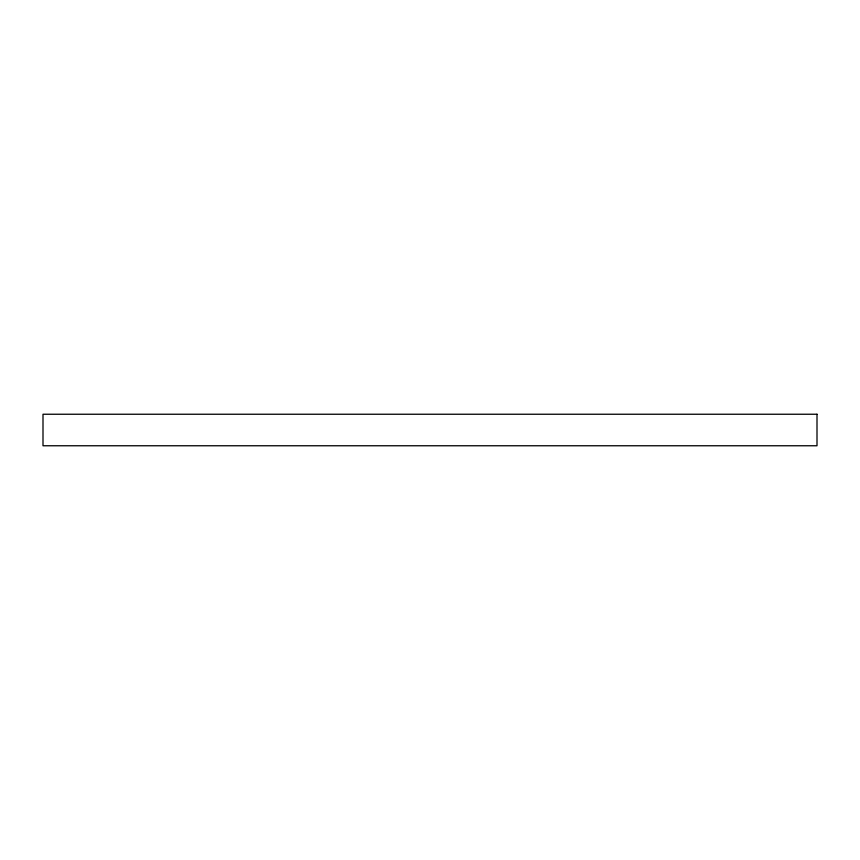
<?xml version="1.0" encoding="UTF-8"?>
<svg xmlns="http://www.w3.org/2000/svg" width="860" height="860" viewBox="0 0 860 860"><rect width="100%" height="100%" fill="white"/><g stroke="black" fill="none" stroke-linecap="round" stroke-linejoin="round"><path stroke-width="1.29" d="M817 414.24L43 414.24L43 445.76L817 445.76L817 414.24"/></g></svg>
